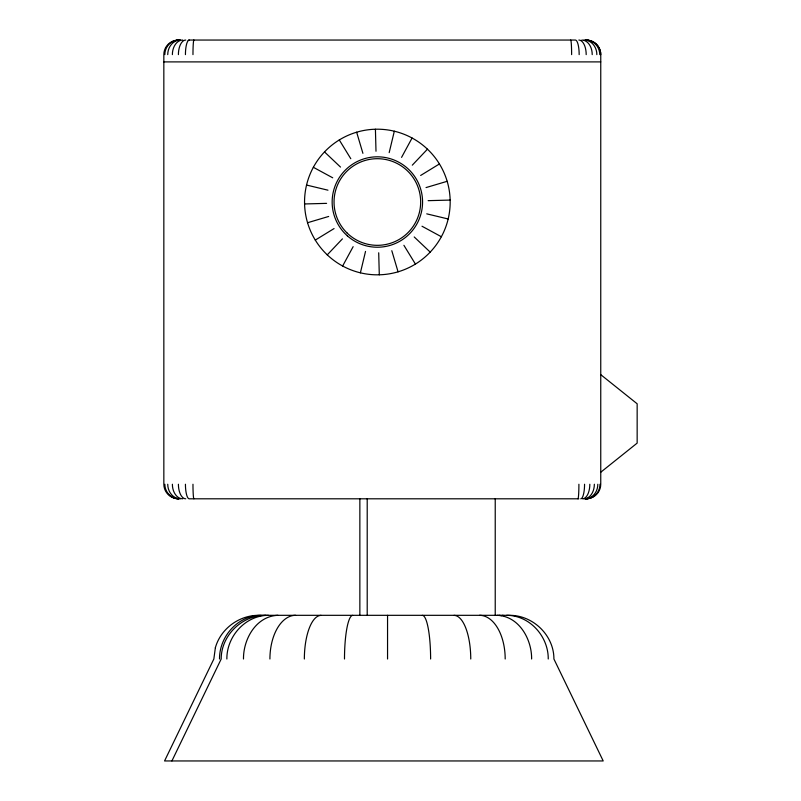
<?xml version="1.0" encoding="UTF-8"?>
<svg xmlns="http://www.w3.org/2000/svg" width="801" height="801" viewBox="0 0 801 801"><rect width="100%" height="100%" fill="white"/><g stroke="black" fill="none" stroke-linecap="round" stroke-linejoin="round"><path stroke-width="1.2" d="M243.484 659.003C243.264 639.118 256.11 616.129 277.927 615.318M219.514 659.003C219.284 636.425 238.037 615.308 261.086 615.318M226.863 659.003C226.633 636.425 245.386 615.308 268.435 615.318M360.39 272.831L365.526 251.404M389.186 152.631L394.322 131.204M171.905 760.95L221.196 659.003C221.096 635.343 242.132 615.128 265.632 615.318M342.638 266.022L353.141 246.658M401.571 157.376L412.074 138.012M327.259 254.858A72.821 72.821 0 0 0 448.17 218.983A72.821 72.821 0 0 0 356.645 132.205A72.821 72.821 0 0 0 327.259 254.858L342.417 238.868M412.295 165.166L427.454 149.176M600.75 472.23L637.155 443.103L637.155 403.784L600.75 374.658M315.284 240.09L334.067 228.575M420.645 175.459L439.429 163.945M307.544 222.728L328.67 216.46M426.042 187.574L447.168 181.306M304.56 203.955L326.588 203.364M428.124 200.661L450.152 200.08M188.245 40.551A14.748 3.815 90 0 1 189.236 40.05L575.358 40.05A14.748 3.815 90 0 1 578.052 44.315A14.498 3.755 90 0 1 579.163 54.618M163.845 61.897L600.75 61.897M578.843 498.803L189.236 498.803A14.748 3.815 -90 0 1 186.543 494.537A14.498 3.755 -90 0 1 185.431 484.245M502.127 615.318L504.43 615.609M506.673 615.318C529.721 615.308 548.475 636.425 548.244 659.003M499.323 615.318L501.716 615.649M497.181 615.318C518.998 616.129 531.844 639.118 531.624 659.003M306.543 185.051L327.969 190.187M426.743 213.847L448.17 218.983M313.351 167.299L332.715 177.802M421.997 226.232L441.361 236.736M324.515 151.92L340.505 167.079M414.207 236.956L430.197 252.115M339.284 139.945L350.798 158.728M403.904 245.306L415.429 264.09M356.645 132.205L362.913 153.331M391.799 250.703L398.067 271.829M375.419 129.221L375.999 151.249M378.703 252.786L379.294 274.813M600.76 54.618A14.578 14.548 -90 0 0 586.182 40.06A14.578 14.548 90 0 1 600.76 54.618L600.75 484.245A14.578 14.548 -90 0 1 586.182 498.793M495.228 498.803L495.228 615.318M387.554 615.318L387.554 659.003M367.208 498.803L367.208 615.318M359.859 498.803L359.859 615.318M505.191 659.003A43.524 25.372 -90 0 0 497.671 628.114A44.195 25.762 90 0 0 479.529 615.318M453.947 615.388A43.815 16.741 -90 0 1 470.758 659.003M422.347 615.378A43.795 8.25 -90 0 1 430.618 659.003M269.917 659.003A43.524 25.372 -90 0 1 277.436 628.114A44.195 25.762 -90 0 1 295.589 615.318M304.35 659.003A43.815 16.741 90 0 1 321.161 615.388M344.49 659.003A43.795 8.25 -90 0 1 352.76 615.378M185.431 54.618A14.498 3.755 90 0 1 186.543 44.315A14.748 3.815 -90 0 1 189.236 40.05M178.403 54.618A14.498 7.249 90 0 1 180.555 44.315A14.748 7.379 -90 0 1 185.752 40.05M596.845 54.618A14.498 12.556 90 0 0 593.12 44.315A14.748 12.776 -90 0 0 584.129 40.05M599.759 54.618A14.498 14.007 90 0 0 595.604 44.315A14.748 14.248 -90 0 0 585.571 40.05M592.219 54.618A14.498 10.253 90 0 0 589.176 44.315A14.748 10.433 -90 0 0 581.836 40.05M172.375 54.618A14.498 10.253 -90 0 1 175.419 44.315A14.748 10.433 -90 0 1 182.758 40.05M192.971 54.618A14.578 0.951 90 0 1 193.922 40.06A14.578 0.951 -90 0 0 193.672 40.551M167.739 54.618A14.498 12.556 -90 0 1 171.474 44.315A14.748 12.776 90 0 1 180.465 40.05A14.748 12.776 -90 0 0 178.253 40.27M164.836 54.618A14.498 14.007 90 0 1 168.991 44.315A14.748 14.248 90 0 1 179.024 40.05A14.748 14.248 -90 0 0 176.56 40.27M178.403 40.06A14.578 14.548 -90 0 0 163.835 54.618L163.845 484.245A14.578 14.548 -90 0 0 178.403 498.793M570.672 40.06A14.578 0.951 -90 0 1 571.624 54.618M171.925 42.002A14.748 14.248 -90 0 1 175.349 40.551M578.843 40.05A14.748 7.379 -90 0 1 584.039 44.315A14.498 7.249 -90 0 1 586.192 54.618M584.56 484.245A14.498 3.755 -90 0 1 583.448 494.537A14.748 3.815 -90 0 1 580.755 498.803M589.826 484.245A14.498 7.249 -90 0 1 587.674 494.537A14.748 7.379 -90 0 1 582.487 498.803M578.903 484.245A14.578 0.951 -90 0 1 577.952 498.793M594.352 484.245A14.498 10.253 -90 0 1 591.308 494.537A14.748 10.433 -90 0 1 583.969 498.803M597.826 484.245A14.498 12.556 -90 0 1 594.092 494.537A14.748 12.776 -90 0 1 585.1 498.803M600.009 484.245A14.498 14.007 -90 0 1 595.844 494.537A14.748 14.248 -90 0 1 585.821 498.803M193.922 498.793A14.578 0.951 -90 0 1 192.971 484.245M178.403 484.245A14.498 7.249 -90 0 0 180.555 494.537A14.748 7.379 -90 0 0 185.752 498.803M172.375 484.245A14.498 10.253 90 0 0 175.419 494.537A14.748 10.433 -90 0 0 182.758 498.803M167.739 484.245A14.498 12.556 90 0 0 171.474 494.537A14.748 12.776 90 0 0 180.465 498.803M164.836 484.245A14.498 14.007 -90 0 0 168.991 494.537A14.748 14.248 90 0 0 179.024 498.803A14.748 14.248 -90 0 1 169.902 495.398M595.604 494.537A14.748 14.248 -90 0 1 585.571 498.803M215.369 647.699L213.847 659.003L164.555 760.95L603.203 760.95L553.912 659.003C554.012 635.343 532.975 615.128 509.476 615.318L258.282 615.318C238.818 615.418 220.635 628.875 215.369 647.699M347.354 235.834A45.206 45.206 0 0 0 421.646 211.094A45.206 45.206 0 0 0 363.073 159.129A45.206 45.206 0 0 0 347.354 235.834M346.943 232.871A43.324 43.324 0 0 0 419.273 212.926A43.324 43.324 0 0 0 365.847 160.25A43.324 43.324 0 0 0 346.943 232.871"/></g></svg>
